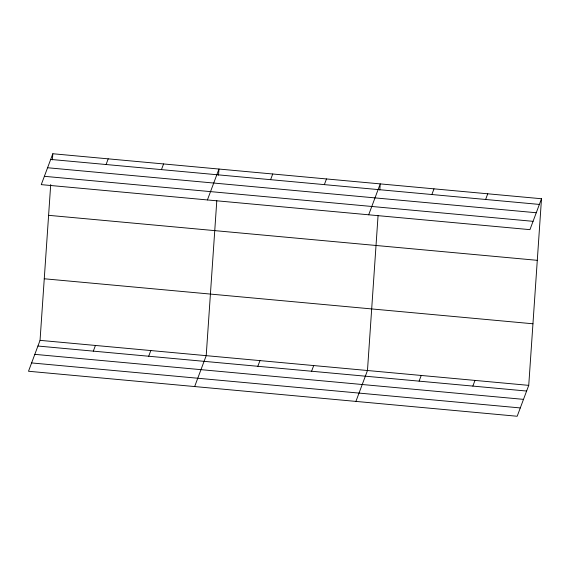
<?xml version="1.0" encoding="UTF-8"?>
<svg xmlns="http://www.w3.org/2000/svg" width="570" height="570" viewBox="0 0 570 570"><rect width="100%" height="100%" fill="white"/><g stroke="black" fill="none" stroke-linecap="round" stroke-linejoin="round"><path stroke-width="0.85" d="M541.5 198.745L529.95 229.646L41.261 184.637L52.818 153.743L541.5 198.745L528.739 385.363L517.182 416.257L28.5 371.255L40.05 340.354L50.709 184.53M52.397 159.899L52.818 153.743M216.799 200.711L206.205 355.659L194.655 386.553M218.545 175.204L218.965 169.041L207.416 199.942M378.067 215.567L367.472 370.507L355.915 401.408M379.812 190.052L380.233 183.896L368.683 214.79M106.077 164.523L108.2 158.845M93.316 351.134L95.439 345.456M161.46 169.618L163.583 163.939M148.699 356.236L150.822 350.557M270.6 179.671L272.724 173.993M324.358 184.623L326.482 178.944M257.839 366.289L259.963 360.611M311.591 371.241L313.714 365.555M431.868 194.527L433.991 188.848M485.619 199.471L487.742 193.793M419.1 381.138L421.223 375.459M472.858 386.089L474.981 380.411M50.694 159.422L539.377 204.423M47.581 167.744L536.263 212.745M44.375 176.315L533.057 221.324M48.607 215.325L537.289 260.326M44.268 278.773L532.95 323.781M40.05 340.354L528.739 385.363M37.926 346.033L526.616 391.041M34.82 354.355L523.502 399.363M31.614 362.933L520.296 407.935"/></g></svg>
